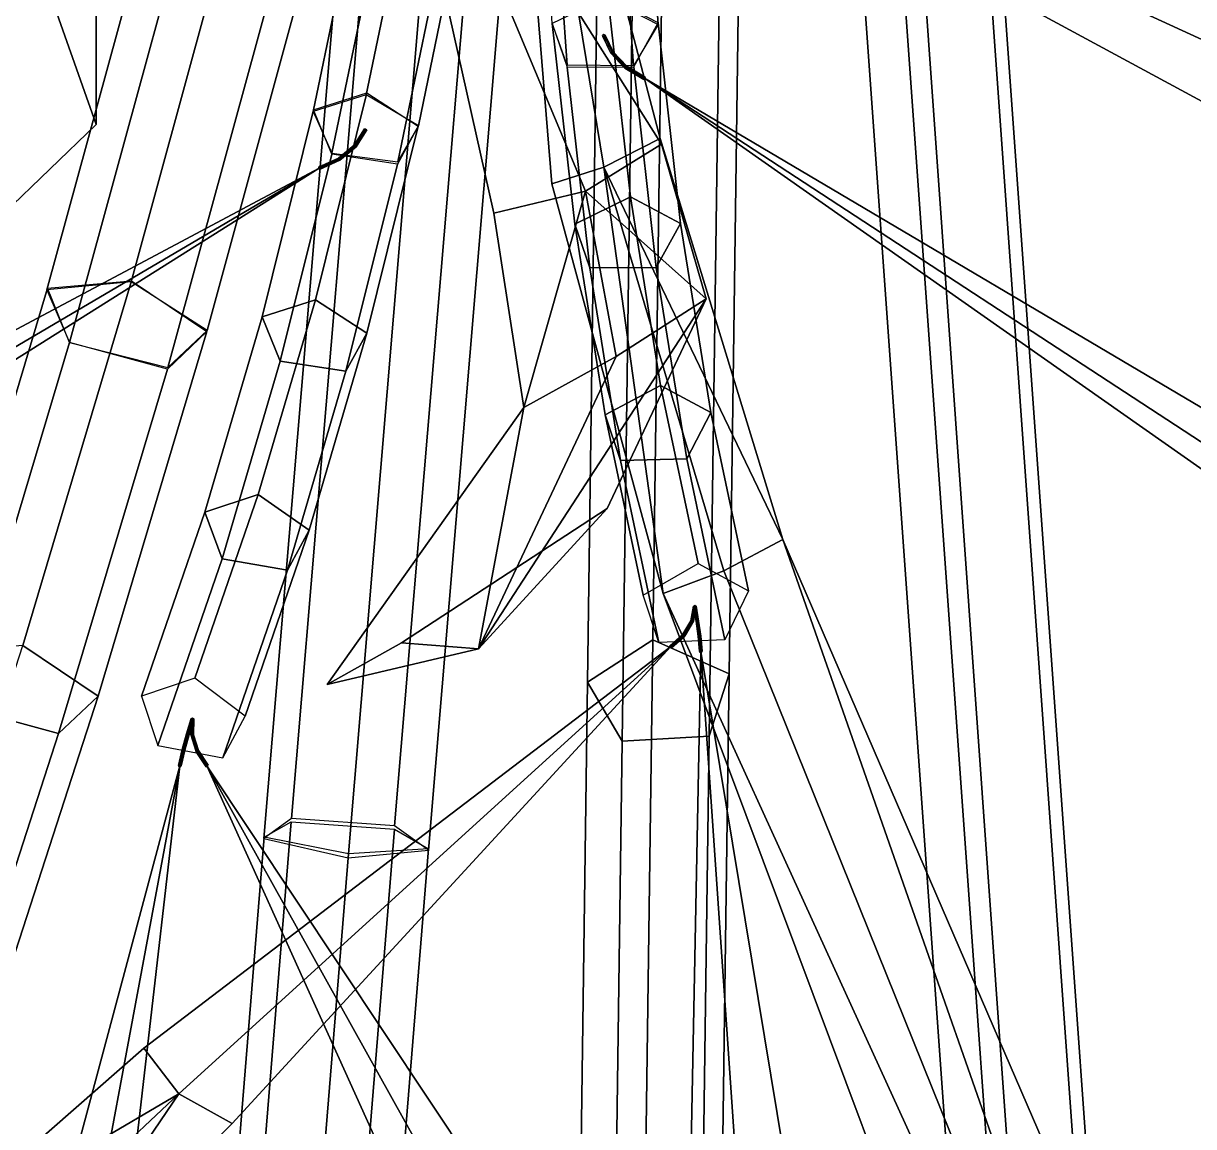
# Model space of a CAD drawing. Header units: metres. Extents: x -488 to 282, y -579 to 399.
# Drawn here: x -25.48 to 17.76, y -158.48 to -117.71 of the extents above; entities that cross this region are included whole.
import ezdxf

# ---------------------------------------------------------------- set-up
doc = ezdxf.new("R2010")
doc.units = ezdxf.units.M

msp = doc.modelspace()

# ---------------------------------------------------------------- linework, layer by layer
at = {"layer": 'coreopsi_1Pdncle', "color": 3}
for points in [[(-1.2511, -69.2373, 78.983), (-2.2246, -140.4907, 156.107), (-4.6379, -142.0516, 154.6344), (-3.6644, -70.7982, 77.5104)], [(1.57, -70.4894, 77.8618), (0.5965, -141.7428, 154.9858), (-2.2246, -140.4907, 156.107), (-1.2511, -69.2373, 78.983)], [(-3.6644, -70.7982, 77.5104), (-4.6379, -142.0516, 154.6344), (-3.3574, -144.2373, 152.6313), (-2.384, -72.9838, 75.5073)], [(0.8325, -72.7941, 75.7232), (-0.1409, -144.0475, 152.8472), (0.5965, -141.7428, 154.9858), (1.57, -70.4894, 77.8618)], [(-2.384, -72.9838, 75.5073), (-3.3574, -144.2373, 152.6313), (-0.1409, -144.0475, 152.8472), (0.8325, -72.7941, 75.7232)], [(6.1819, -104.0205, 13.2364), (13.613, -208.2058, 24.02144), (12.1448, -208.6053, 21.173), (4.7136, -104.4201, 10.388)], [(9.3649, -103.847, 12.7198), (16.7961, -208.0322, 23.5047), (13.613, -208.2058, 24.02144), (6.1819, -104.0205, 13.2364)], [(6.9755, -104.4973, 8.08446), (14.4067, -208.6825, 18.8694), (17.294, -208.3313, 20.2725), (9.8628, -104.1461, 9.4876)], [(9.8628, -104.1461, 9.4876), (17.294, -208.3313, 20.2725), (16.7961, -208.0322, 23.5047), (9.3649, -103.847, 12.7198)], [(4.7136, -104.4201, 10.388), (12.1448, -208.6053, 21.173), (14.4067, -208.6825, 18.8694), (6.9755, -104.4973, 8.08446)], [(-2.2246, -140.4907, 156.107), (-3.1981, -211.7441, 233.2309), (-5.6114, -213.305, 231.7584), (-4.6379, -142.0516, 154.6344)], [(0.5965, -141.7428, 154.9858), (-0.3769, -212.9962, 232.1097), (-3.1981, -211.7441, 233.2309), (-2.2246, -140.4907, 156.107)], [(-0.1409, -144.0475, 152.8472), (-1.1144, -215.3009, 229.9712), (-0.3769, -212.9962, 232.1097), (0.5965, -141.7428, 154.9858)], [(-4.6379, -142.0516, 154.6344), (-5.6114, -213.305, 231.7584), (-4.3309, -215.4906, 229.7553), (-3.3574, -144.2373, 152.6313)], [(-3.3574, -144.2373, 152.6313), (-4.3309, -215.4906, 229.7553), (-1.1144, -215.3009, 229.9712), (-0.1409, -144.0475, 152.8472)]]:
    msp.add_3dface(points, dxfattribs=at)
at = {"layer": 'coreopsi_1Petal1', "color": 3}
for points in [[(-27.6569, -107.7013, 510.8504), (-22.7883, -121.4425, 510.9143), (-22.7885, -105.1331, 511.7051)], [(-27.6569, -107.7013, 510.8504), (-22.7885, -105.1331, 511.7051), (-22.7883, -121.4425, 510.9143)], [(-27.9363, -126.3978, 507.9014), (-22.7883, -121.4425, 510.9143), (-27.6569, -107.7013, 510.8504)], [(-27.9363, -126.3978, 507.9014), (-27.6569, -107.7013, 510.8504), (-22.7883, -121.4425, 510.9143)]]:
    msp.add_3dface(points, dxfattribs=at)
at = {"layer": 'coreopsi_Leaf', "color": 3}
for points in [[(-7.9668, -99.06008, 136.6813), (-1.9496, -121.9616, 158.3503), (-4.03451, -123.021, 158.2561)], [(-7.9668, -99.06008, 136.6813), (-4.03451, -123.021, 158.2561), (-1.9496, -121.9616, 158.3503)], [(-4.03451, -123.021, 158.2561), (-5.9578, -123.6352, 157.332), (-7.9668, -99.06008, 136.6813)], [(-4.03451, -123.021, 158.2561), (-7.9668, -99.06008, 136.6813), (-5.9578, -123.6352, 157.332)], [(-9.891, -105.476, 235.4612), (22.4971, -122.9926, 266.6327), (25.3684, -121.6543, 265.1028)], [(-9.891, -105.476, 235.4612), (25.3684, -121.6543, 265.1028), (22.4971, -122.9926, 266.6327)], [(25.3684, -121.6543, 265.1028), (27.106, -119.5007, 263.2371), (-9.891, -105.476, 235.4612)], [(25.3684, -121.6543, 265.1028), (-9.891, -105.476, 235.4612), (27.106, -119.5007, 263.2371)], [(-12.3845, -105.5843, 236.4612), (-8.09898, -124.7213, 280.5395), (-4.7148, -123.912, 281.0579)], [(-12.3845, -105.5843, 236.4612), (-4.7148, -123.912, 281.0579), (-8.09898, -124.7213, 280.5395)], [(-4.7148, -123.912, 281.0579), (-1.8977, -122.1718, 280.6411), (-12.3845, -105.5843, 236.4612)], [(-4.7148, -123.912, 281.0579), (-12.3845, -105.5843, 236.4612), (-1.8977, -122.1718, 280.6411)], [(18.2671, -106.7221, 240.8091), (72.7657, -144.7363, 292.1096), (15.9881, -109.6928, 241.0215)], [(18.2671, -106.7221, 240.8091), (15.9881, -109.6928, 241.0215), (72.7657, -144.7363, 292.1096)], [(15.9881, -109.6928, 241.0215), (72.7657, -144.7363, 292.1096), (13.4207, -112.479, 240.7211)], [(15.9881, -109.6928, 241.0215), (13.4207, -112.479, 240.7211), (72.7657, -144.7363, 292.1096)], [(13.4207, -112.479, 240.7211), (72.7657, -144.7363, 292.1096), (70.3198, -151.1148, 291.1892)], [(13.4207, -112.479, 240.7211), (70.3198, -151.1148, 291.1892), (72.7657, -144.7363, 292.1096)], [(-2.5337, -119.7408, -61.7278), (23.25, -134.9824, -70.2531), (22.387, -136.0177, -72.0807)], [(-2.5337, -119.7408, -61.7278), (22.387, -136.0177, -72.0807), (23.25, -134.9824, -70.2531)], [(22.387, -136.0177, -72.0807), (21.04347, -136.2774, -73.7445), (-2.5337, -119.7408, -61.7278)], [(22.387, -136.0177, -72.0807), (-2.5337, -119.7408, -61.7278), (21.04347, -136.2774, -73.7445)], [(-4.7148, -123.912, 281.0579), (-0.2541, -127.8857, 307.4814), (-1.8977, -122.1718, 280.6411)], [(-4.7148, -123.912, 281.0579), (-1.8977, -122.1718, 280.6411), (-0.2541, -127.8857, 307.4814)], [(-1.9496, -121.9616, 158.3503), (2.5783, -136.7865, 168.6601), (-4.03451, -123.021, 158.2561)], [(-1.9496, -121.9616, 158.3503), (-4.03451, -123.021, 158.2561), (2.5783, -136.7865, 168.6601)], [(-14.5476, -123.0619, 51.6593), (-41.8014, -137.5738, 55.7122), (-41.2308, -138.7555, 57.5655)], [(-14.5476, -123.0619, 51.6593), (-41.2308, -138.7555, 57.5655), (-41.8014, -137.5738, 55.7122)], [(-41.2308, -138.7555, 57.5655), (-40.1329, -139.1763, 59.3706), (-14.5476, -123.0619, 51.6593)], [(-41.2308, -138.7555, 57.5655), (-14.5476, -123.0619, 51.6593), (-40.1329, -139.1763, 59.3706)], [(-4.03451, -123.021, 158.2561), (-1.8418, -138.7749, 166.7327), (-5.9578, -123.6352, 157.332)], [(-4.03451, -123.021, 158.2561), (-5.9578, -123.6352, 157.332), (-1.8418, -138.7749, 166.7327)], [(2.5783, -136.7865, 168.6601), (0.398, -137.9381, 167.8378), (-4.03451, -123.021, 158.2561)], [(2.5783, -136.7865, 168.6601), (-4.03451, -123.021, 158.2561), (0.398, -137.9381, 167.8378)], [(-4.03451, -123.021, 158.2561), (0.398, -137.9381, 167.8378), (-1.8418, -138.7749, 166.7327)], [(-4.03451, -123.021, 158.2561), (-1.8418, -138.7749, 166.7327), (0.398, -137.9381, 167.8378)], [(-8.09898, -124.7213, 280.5395), (-6.9847, -131.9057, 307.5603), (-4.7148, -123.912, 281.0579)], [(-8.09898, -124.7213, 280.5395), (-4.7148, -123.912, 281.0579), (-6.9847, -131.9057, 307.5603)], [(-6.9847, -131.9057, 307.5603), (-3.5748, -130.0159, 307.8153), (-4.7148, -123.912, 281.0579)], [(-6.9847, -131.9057, 307.5603), (-4.7148, -123.912, 281.0579), (-3.5748, -130.0159, 307.8153)], [(-4.7148, -123.912, 281.0579), (-3.5748, -130.0159, 307.8153), (-0.2541, -127.8857, 307.4814)], [(-4.7148, -123.912, 281.0579), (-0.2541, -127.8857, 307.4814), (-3.5748, -130.0159, 307.8153)], [(-3.5748, -130.0159, 307.8153), (-8.6667, -140.8252, 394.5401), (-0.2541, -127.8857, 307.4814)], [(-3.5748, -130.0159, 307.8153), (-0.2541, -127.8857, 307.4814), (-8.6667, -140.8252, 394.5401)], [(-0.2541, -127.8857, 307.4814), (-8.6667, -140.8252, 394.5401), (-3.905, -135.6348, 395.9375)], [(-0.2541, -127.8857, 307.4814), (-3.905, -135.6348, 395.9375), (-8.6667, -140.8252, 394.5401)], [(-6.9847, -131.9057, 307.5603), (-8.6667, -140.8252, 394.5401), (-3.5748, -130.0159, 307.8153)], [(-6.9847, -131.9057, 307.5603), (-3.5748, -130.0159, 307.8153), (-8.6667, -140.8252, 394.5401)], [(-6.9847, -131.9057, 307.5603), (-14.2495, -142.1445, 394.847), (-8.6667, -140.8252, 394.5401)], [(-6.9847, -131.9057, 307.5603), (-8.6667, -140.8252, 394.5401), (-14.2495, -142.1445, 394.847)], [(-11.5076, -140.6037, 440.5938), (-3.905, -135.6348, 395.9375), (-8.6667, -140.8252, 394.5401)], [(-11.5076, -140.6037, 440.5938), (-8.6667, -140.8252, 394.5401), (-3.905, -135.6348, 395.9375)], [(2.5783, -136.7865, 168.6601), (20.1226, -186.8732, 192.5083), (0.398, -137.9381, 167.8378)], [(2.5783, -136.7865, 168.6601), (0.398, -137.9381, 167.8378), (20.1226, -186.8732, 192.5083)], [(2.5783, -136.7865, 168.6601), (23.7783, -185.829, 192.9), (20.1226, -186.8732, 192.5083)], [(2.5783, -136.7865, 168.6601), (20.1226, -186.8732, 192.5083), (23.7783, -185.829, 192.9)], [(0.398, -137.9381, 167.8378), (20.1226, -186.8732, 192.5083), (-1.8418, -138.7749, 166.7327)], [(0.398, -137.9381, 167.8378), (-1.8418, -138.7749, 166.7327), (20.1226, -186.8732, 192.5083)], [(-1.8418, -138.7749, 166.7327), (20.1226, -186.8732, 192.5083), (17.2015, -189.6908, 189.9876)], [(-1.8418, -138.7749, 166.7327), (17.2015, -189.6908, 189.9876), (20.1226, -186.8732, 192.5083)], [(-19.7406, -157.2643, -104.6163), (-21.02829, -155.5811, -104.229), (-1.5525, -140.7421, -84.8837)], [(-19.7406, -157.2643, -104.6163), (-1.5525, -140.7421, -84.8837), (-21.02829, -155.5811, -104.229)], [(-1.5525, -140.7421, -84.8837), (-17.7626, -158.3652, -104.7948), (-19.7406, -157.2643, -104.6163)], [(-1.5525, -140.7421, -84.8837), (-19.7406, -157.2643, -104.6163), (-17.7626, -158.3652, -104.7948)], [(-11.5076, -140.6037, 440.5938), (-8.6667, -140.8252, 394.5401), (-14.2495, -142.1445, 394.847)], [(-11.5076, -140.6037, 440.5938), (-14.2495, -142.1445, 394.847), (-8.6667, -140.8252, 394.5401)], [(0.9996, -162.0489, -108.3318), (-0.8479, -161.0583, -108.8278), (-0.4499, -140.9223, -84.9924)], [(0.9996, -162.0489, -108.3318), (-0.4499, -140.9223, -84.9924), (-0.8479, -161.0583, -108.8278)], [(-0.4499, -140.9223, -84.9924), (3.0686, -162.2431, -107.4163), (0.9996, -162.0489, -108.3318)], [(-0.4499, -140.9223, -84.9924), (0.9996, -162.0489, -108.3318), (3.0686, -162.2431, -107.4163)], [(-19.697, -145.1471, 73.5674), (-26.3375, -169.9447, 91.1961), (-24.3432, -170.0801, 92.2736)], [(-19.697, -145.1471, 73.5674), (-24.3432, -170.0801, 92.2736), (-26.3375, -169.9447, 91.1961)], [(-24.3432, -170.0801, 92.2736), (-22.4863, -169.3405, 93.07745), (-19.697, -145.1471, 73.5674)], [(-24.3432, -170.0801, 92.2736), (-19.697, -145.1471, 73.5674), (-22.4863, -169.3405, 93.07745)], [(-18.6982, -145.1404, 73.4969), (-7.6978, -169.4752, 89.5157), (-5.5482, -168.7639, 89.6887)], [(-18.6982, -145.1404, 73.4969), (-5.5482, -168.7639, 89.6887), (-7.6978, -169.4752, 89.5157)], [(-5.5482, -168.7639, 89.6887), (-3.9537, -167.317, 89.7617), (-18.6982, -145.1404, 73.4969)], [(-5.5482, -168.7639, 89.6887), (-18.6982, -145.1404, 73.4969), (-3.9537, -167.317, 89.7617)], [(-46.3719, -150.0714, 203.2449), (-19.3858, -232.0596, 213.8417), (-50.05368, -151.2167, 203.7205)], [(-46.3719, -150.0714, 203.2449), (-50.05368, -151.2167, 203.7205), (-19.3858, -232.0596, 213.8417)], [(-46.3719, -150.0714, 203.2449), (-14.1717, -231.2011, 211.6711), (-19.3858, -232.0596, 213.8417)], [(-46.3719, -150.0714, 203.2449), (-19.3858, -232.0596, 213.8417), (-14.1717, -231.2011, 211.6711)], [(-50.05368, -151.2167, 203.7205), (-19.3858, -232.0596, 213.8417), (-53.9387, -151.8228, 203.9209)], [(-50.05368, -151.2167, 203.7205), (-53.9387, -151.8228, 203.9209), (-19.3858, -232.0596, 213.8417)], [(-53.9387, -151.8228, 203.9209), (-19.3858, -232.0596, 213.8417), (-25.6972, -235.1208, 212.5049)], [(-53.9387, -151.8228, 203.9209), (-25.6972, -235.1208, 212.5049), (-19.3858, -232.0596, 213.8417)], [(-19.7406, -157.2643, -104.6163), (-29.5339, -163.0254, -117.9088), (-21.02829, -155.5811, -104.229)], [(-19.7406, -157.2643, -104.6163), (-21.02829, -155.5811, -104.229), (-29.5339, -163.0254, -117.9088)], [(-19.7406, -157.2643, -104.6163), (-27.9871, -165.0298, -118.2572), (-29.5339, -163.0254, -117.9088)], [(-19.7406, -157.2643, -104.6163), (-29.5339, -163.0254, -117.9088), (-27.9871, -165.0298, -118.2572)], [(-26.2073, -166.8145, -118.3424), (-27.9871, -165.0298, -118.2572), (-19.7406, -157.2643, -104.6163)], [(-26.2073, -166.8145, -118.3424), (-19.7406, -157.2643, -104.6163), (-27.9871, -165.0298, -118.2572)], [(-17.7626, -158.3652, -104.7948), (-26.2073, -166.8145, -118.3424), (-19.7406, -157.2643, -104.6163)], [(-17.7626, -158.3652, -104.7948), (-19.7406, -157.2643, -104.6163), (-26.2073, -166.8145, -118.3424)]]:
    msp.add_3dface(points, dxfattribs=at)
at = {"layer": 'coreopsi_Petiole', "color": 3}
for points in [[(-8.9865, -81.4185, 68.6003), (-21.4918, -127.2654, 93.8779), (-24.6099, -127.5572, 91.8021), (-12.2022, -82.1491, 66.7997)], [(-6.182, -83.2155, 66.7286), (-18.6873, -129.0624, 92.00624), (-21.4918, -127.2654, 93.8779), (-8.9865, -81.4185, 68.6003)], [(-12.2022, -82.1491, 66.7997), (-24.6099, -127.5572, 91.8021), (-23.779, -129.4966, 88.6933), (-11.4311, -84.3581, 63.8599)], [(-7.7318, -85.01341, 63.8162), (-20.1396, -130.4215, 88.8187), (-18.6873, -129.0624, 92.00624), (-6.182, -83.2155, 66.7286)], [(-11.4311, -84.3581, 63.8599), (-23.779, -129.4966, 88.6933), (-20.1396, -130.4215, 88.8187), (-7.7318, -85.01341, 63.8162)], [(-11.1826, -94.7525, 48.4237), (-15.5731, -147.0924, 60.5359), (-16.5909, -147.826, 56.9888), (-12.2446, -95.9884, 45.03236)], [(-7.3712, -95.02854, 48.6127), (-11.7616, -147.3684, 60.7249), (-15.5731, -147.0924, 60.5359), (-11.1826, -94.7525, 48.4237)], [(-6.1692, -96.4283, 45.3336), (-10.5156, -148.2659, 57.2901), (-11.7616, -147.3684, 60.7249), (-7.3712, -95.02854, 48.6127)], [(-12.2446, -95.9884, 45.03236), (-16.5909, -147.826, 56.9888), (-13.4832, -148.5471, 54.9943), (-9.1639, -97.01814, 43.1335)], [(-9.1639, -97.01814, 43.1335), (-13.4832, -148.5471, 54.9943), (-10.5156, -148.2659, 57.2901), (-6.1692, -96.4283, 45.3336)], [(-4.4048, -109.1092, -55.2279), (-3.8703, -116.7859, -62.01876), (-2.02116, -117.7546, -60.7775), (-2.5574, -110.0623, -53.972)], [(-5.935, -111.4096, -52.4236), (-5.3902, -119.2501, -59.3513), (-5.9405, -117.7048, -61.1423), (-6.4803, -109.9371, -54.2764)], [(-2.5574, -110.0623, -53.972), (-2.02116, -117.7546, -60.7775), (-2.9313, -119.2813, -59.1224), (-3.474, -111.4881, -52.2326)], [(-3.474, -111.4881, -52.2326), (-2.9313, -119.2813, -59.1224), (-5.3902, -119.2501, -59.3513), (-5.935, -111.4096, -52.4236)], [(-11.1689, -112.4156, 45.8266), (-12.8094, -120.3486, 52.1279), (-14.7711, -120.968, 50.8369), (-13.1265, -113.0188, 44.5218)], [(-9.2265, -113.4667, 44.8162), (-10.8854, -121.4936, 51.1869), (-12.8094, -120.3486, 52.1279), (-11.1689, -112.4156, 45.8266)], [(-13.1265, -113.0188, 44.5218), (-14.7711, -120.968, 50.8369), (-14.07777, -122.5015, 49.08598), (-12.4123, -114.4483, 42.6929)], [(-9.9656, -114.7293, 42.8776), (-11.64, -122.8312, 49.3055), (-10.8854, -121.4936, 51.1869), (-9.2265, -113.4667, 44.8162)], [(-12.4123, -114.4483, 42.6929), (-14.07777, -122.5015, 49.08598), (-11.64, -122.8312, 49.3055), (-9.9656, -114.7293, 42.8776)], [(-5.9399, -117.7176, -61.1526), (-5.1086, -125.1261, -68.3535), (-3.04697, -124.12, -69.1507), (-3.8782, -116.7114, -61.9498)], [(-3.8782, -116.7114, -61.9498), (-3.04697, -124.12, -69.1507), (-1.1954, -125.1037, -67.9248), (-2.02677, -117.6951, -60.724)], [(-5.3818, -119.3326, -59.4267), (-4.5505, -126.7411, -66.6275), (-5.1086, -125.1261, -68.3535), (-5.9399, -117.7176, -61.1526)], [(-2.02677, -117.6951, -60.724), (-1.1954, -125.1037, -67.9248), (-2.09557, -126.727, -66.3586), (-2.9268, -119.3185, -59.1578)], [(-4.07617, -118.1604, -60.5019), (-3.7841, -118.7805, -61.02422), (-3.7353, -118.7469, -61.03684), (-4.02738, -118.1268, -60.5145)], [(-4.06351, -118.195, -60.4537), (-3.7715, -118.8151, -60.9761), (-3.7841, -118.7805, -61.02422), (-4.07617, -118.1604, -60.5019)], [(-4.00575, -118.1823, -60.4364), (-3.7137, -118.8025, -60.9588), (-3.7715, -118.8151, -60.9761), (-4.06351, -118.195, -60.4537)], [(-4.02738, -118.1268, -60.5145), (-3.7353, -118.7469, -61.03684), (-3.6921, -118.7604, -60.9966), (-3.9841, -118.1403, -60.4743)], [(-3.9841, -118.1403, -60.4743), (-3.6921, -118.7604, -60.9966), (-3.7137, -118.8025, -60.9588), (-4.00575, -118.1823, -60.4364)], [(-3.7841, -118.7805, -61.02422), (-3.2633, -119.3325, -61.4618), (-3.2214, -119.2891, -61.4664), (-3.7353, -118.7469, -61.03684)], [(-3.7715, -118.8151, -60.9761), (-3.2532, -119.3634, -61.4107), (-3.2633, -119.3325, -61.4618), (-3.7841, -118.7805, -61.02422)], [(-3.7137, -118.8025, -60.9588), (-3.204, -119.3384, -61.3833), (-3.2532, -119.3634, -61.4107), (-3.7715, -118.8151, -60.9761)], [(-3.7353, -118.7469, -61.03684), (-3.2214, -119.2891, -61.4664), (-3.1849, -119.2927, -61.4182), (-3.6921, -118.7604, -60.9966)], [(-3.6921, -118.7604, -60.9966), (-3.1849, -119.2927, -61.4182), (-3.204, -119.3384, -61.3833), (-3.7137, -118.8025, -60.9588)], [(-2.9268, -119.3185, -59.1578), (-2.09557, -126.727, -66.3586), (-4.5505, -126.7411, -66.6275), (-5.3818, -119.3326, -59.4267)], [(-3.2633, -119.3325, -61.4618), (-2.5614, -119.758, -61.7679), (-2.5297, -119.7065, -61.7663), (-3.2214, -119.2891, -61.4664)], [(-3.2214, -119.2891, -61.4664), (-2.5297, -119.7065, -61.7663), (-2.5034, -119.702, -61.7119), (-3.1849, -119.2927, -61.4182)], [(-3.1849, -119.2927, -61.4182), (-2.5034, -119.702, -61.7119), (-2.5187, -119.7508, -61.6794), (-3.204, -119.3384, -61.3833)], [(-3.2532, -119.3634, -61.4107), (-2.5551, -119.7859, -61.7145), (-2.5614, -119.758, -61.7679), (-3.2633, -119.3325, -61.4618)], [(-3.204, -119.3384, -61.3833), (-2.5187, -119.7508, -61.6794), (-2.5551, -119.7859, -61.7145), (-3.2532, -119.3634, -61.4107)], [(-12.7907, -120.2719, 52.06384), (-14.6891, -127.9237, 58.7925), (-16.6553, -128.5585, 57.5159), (-14.7569, -120.9066, 50.7872)], [(-10.8878, -121.5068, 51.1963), (-12.7862, -129.1586, 57.925), (-14.6891, -127.9237, 58.7925), (-12.7907, -120.2719, 52.06384)], [(-14.7569, -120.9066, 50.7872), (-16.6553, -128.5585, 57.5159), (-15.9859, -130.1916, 55.8476), (-14.08757, -122.5397, 49.1189)], [(-11.6602, -122.9163, 49.3756), (-13.5586, -130.5681, 56.1042), (-12.7862, -129.1586, 57.925), (-10.8878, -121.5068, 51.1963)], [(-12.8361, -121.6019, 50.5424), (-13.2149, -122.2061, 51.02636), (-13.2594, -122.2108, 50.9856), (-12.8807, -121.6066, 50.5016)], [(-12.8807, -121.6066, 50.5016), (-13.2594, -122.2108, 50.9856), (-13.2438, -122.253, 50.9451), (-12.865, -121.6489, 50.4611)], [(-12.865, -121.6489, 50.4611), (-13.2438, -122.253, 50.9451), (-13.1885, -122.2747, 50.9613), (-12.8097, -121.6706, 50.4773)], [(-12.7925, -121.6412, 50.5275), (-13.1713, -122.2454, 51.01144), (-13.2149, -122.2061, 51.02636), (-12.8361, -121.6019, 50.5424)], [(-12.8097, -121.6706, 50.4773), (-13.1885, -122.2747, 50.9613), (-13.1713, -122.2454, 51.01144), (-12.7925, -121.6412, 50.5275)], [(-13.2149, -122.2061, 51.02636), (-13.802, -122.6961, 51.4236), (-13.8384, -122.6916, 51.3754), (-13.2594, -122.2108, 50.9856)], [(-13.2594, -122.2108, 50.9856), (-13.8384, -122.6916, 51.3754), (-13.8258, -122.7373, 51.3376), (-13.2438, -122.253, 50.9451)], [(-13.2438, -122.253, 50.9451), (-13.8258, -122.7373, 51.3376), (-13.7807, -122.7706, 51.3632), (-13.1885, -122.2747, 50.9613)], [(-13.1713, -122.2454, 51.01144), (-13.7665, -122.7446, 51.4161), (-13.802, -122.6961, 51.4236), (-13.2149, -122.2061, 51.02636)], [(-13.1885, -122.2747, 50.9613), (-13.7807, -122.7706, 51.3632), (-13.7665, -122.7446, 51.4161), (-13.1713, -122.2454, 51.01144)], [(-14.08757, -122.5397, 49.1189), (-15.9859, -130.1916, 55.8476), (-13.5586, -130.5681, 56.1042), (-11.6602, -122.9163, 49.3756)], [(-13.802, -122.6961, 51.4236), (-14.5469, -123.0298, 51.6999), (-14.5721, -123.0183, 51.646), (-13.8384, -122.6916, 51.3754)], [(-13.8384, -122.6916, 51.3754), (-14.5721, -123.0183, 51.646), (-14.5636, -123.0666, 51.6104), (-13.8258, -122.7373, 51.3376)], [(-13.8258, -122.7373, 51.3376), (-14.5636, -123.0666, 51.6104), (-14.5327, -123.1086, 51.6431), (-13.7807, -122.7706, 51.3632)], [(-13.7665, -122.7446, 51.4161), (-14.5227, -123.0853, 51.6981), (-14.5469, -123.0298, 51.6999), (-13.802, -122.6961, 51.4236)], [(-13.7807, -122.7706, 51.3632), (-14.5327, -123.1086, 51.6431), (-14.5227, -123.0853, 51.6981), (-13.7665, -122.7446, 51.4161)], [(-5.1086, -125.1261, -68.3535), (-3.9874, -132.1787, -75.8882), (-1.9376, -131.0893, -76.6024), (-3.04697, -124.12, -69.1507)], [(-3.04697, -124.12, -69.1507), (-1.9376, -131.0893, -76.6024), (-0.08314, -132.0872, -75.3926), (-1.1954, -125.1037, -67.9248)], [(-4.5505, -126.7411, -66.6275), (-3.4189, -133.86, -74.2304), (-3.9874, -132.1787, -75.8882), (-5.1086, -125.1261, -68.3535)], [(-1.1954, -125.1037, -67.9248), (-0.08314, -132.0872, -75.3926), (-0.9695, -133.8026, -73.9194), (-2.09557, -126.727, -66.3586)], [(-2.09557, -126.727, -66.3586), (-0.9695, -133.8026, -73.9194), (-3.4189, -133.86, -74.2304), (-4.5505, -126.7411, -66.6275)], [(-21.4805, -127.2258, 93.8556), (-25.4988, -140.696, 101.5701), (-28.6101, -140.9642, 99.4811), (-24.5919, -127.494, 91.7666)], [(-24.5919, -127.494, 91.7666), (-28.6101, -140.9642, 99.4811), (-27.7972, -142.9668, 96.4077), (-23.779, -129.4966, 88.6933)], [(-18.6986, -129.1021, 92.02853), (-22.7169, -142.5723, 99.7429), (-25.4988, -140.696, 101.5701), (-21.4805, -127.2258, 93.8556)], [(-14.6891, -127.9237, 58.7925), (-16.802, -135.1181, 65.8002), (-18.7732, -135.7675, 64.5387), (-16.6553, -128.5585, 57.5159)], [(-12.7862, -129.1586, 57.925), (-14.9229, -136.4387, 65.01047), (-16.802, -135.1181, 65.8002), (-14.6891, -127.9237, 58.7925)], [(-16.6553, -128.5585, 57.5159), (-18.7732, -135.7675, 64.5387), (-18.1308, -137.4954, 62.9576), (-15.9859, -130.1916, 55.8476)], [(-20.1576, -130.4847, 88.8542), (-24.1759, -143.9549, 96.5686), (-22.7169, -142.5723, 99.7429), (-18.6986, -129.1021, 92.02853)], [(-13.5586, -130.5681, 56.1042), (-15.7153, -137.9165, 63.2535), (-14.9229, -136.4387, 65.01047), (-12.7862, -129.1586, 57.925)], [(-23.779, -129.4966, 88.6933), (-27.7972, -142.9668, 96.4077), (-24.1759, -143.9549, 96.5686), (-20.1576, -130.4847, 88.8542)], [(-15.9859, -130.1916, 55.8476), (-18.1308, -137.4954, 62.9576), (-15.7153, -137.9165, 63.2535), (-13.5586, -130.5681, 56.1042)], [(-3.9874, -132.1787, -75.8882), (-2.5805, -138.8411, -83.7241), (-0.5459, -137.6729, -84.3517), (-1.9376, -131.0893, -76.6024)], [(-1.9376, -131.0893, -76.6024), (-0.5459, -137.6729, -84.3517), (1.3121, -138.684, -83.1585), (-0.08314, -132.0872, -75.3926)], [(-3.4189, -133.86, -74.2304), (-1.9989, -140.5852, -82.1372), (-2.5805, -138.8411, -83.7241), (-3.9874, -132.1787, -75.8882)], [(-0.08314, -132.0872, -75.3926), (1.3121, -138.684, -83.1585), (0.4431, -140.4867, -81.7824), (-0.9695, -133.8026, -73.9194)], [(-0.9695, -133.8026, -73.9194), (0.4431, -140.4867, -81.7824), (-1.9989, -140.5852, -82.1372), (-3.4189, -133.86, -74.2304)], [(-16.802, -135.1181, 65.8002), (-19.1414, -141.9101, 73.1301), (-21.118, -142.5731, 71.8844), (-18.7732, -135.7675, 64.5387)], [(-14.9229, -136.4387, 65.01047), (-17.2889, -143.3119, 72.422), (-19.1414, -141.9101, 73.1301), (-16.802, -135.1181, 65.8002)], [(-18.7732, -135.7675, 64.5387), (-21.118, -142.5731, 71.8844), (-20.5056, -144.3909, 70.3948), (-18.1308, -137.4954, 62.9576)], [(-15.7153, -137.9165, 63.2535), (-18.1033, -144.8544, 70.732), (-17.2889, -143.3119, 72.422), (-14.9229, -136.4387, 65.01047)], [(-18.1308, -137.4954, 62.9576), (-20.5056, -144.3909, 70.3948), (-18.1033, -144.8544, 70.732), (-15.7153, -137.9165, 63.2535)], [(-0.7222, -139.2425, -83.03349), (-0.8159, -139.7872, -83.6946), (-0.765, -139.7658, -83.7195), (-0.6713, -139.221, -83.05836)], [(-0.7076, -139.2888, -82.9973), (-0.8013, -139.8336, -83.6584), (-0.8159, -139.7872, -83.6946), (-0.7222, -139.2425, -83.03349)], [(-0.6465, -139.2961, -83.00006), (-0.7402, -139.8408, -83.6612), (-0.8013, -139.8336, -83.6584), (-0.7076, -139.2888, -82.9973)], [(-0.6713, -139.221, -83.05836), (-0.765, -139.7658, -83.7195), (-0.7185, -139.7987, -83.6989), (-0.6248, -139.254, -83.03782)], [(-0.6248, -139.254, -83.03782), (-0.7185, -139.7987, -83.6989), (-0.7402, -139.8408, -83.6612), (-0.6465, -139.2961, -83.00006)], [(-0.7222, -139.2494, -83.04179), (-0.6263, -139.803, -83.6951), (-0.5754, -139.7747, -83.7117), (-0.6713, -139.221, -83.05836)], [(-0.7076, -139.2932, -83.00256), (-0.6117, -139.8468, -83.6559), (-0.6263, -139.803, -83.6951), (-0.7222, -139.2494, -83.04179)], [(-0.6465, -139.2917, -82.9948), (-0.5506, -139.8453, -83.6482), (-0.6117, -139.8468, -83.6559), (-0.7076, -139.2932, -83.00256)], [(-0.6713, -139.221, -83.05836), (-0.5754, -139.7747, -83.7117), (-0.5289, -139.8007, -83.6829), (-0.6248, -139.247, -83.02951)], [(-0.6248, -139.247, -83.02951), (-0.5289, -139.8007, -83.6829), (-0.5506, -139.8453, -83.6482), (-0.6465, -139.2917, -82.9948)], [(-0.8159, -139.7872, -83.6946), (-1.1118, -140.2837, -84.3176), (-1.06369, -140.2697, -84.3516), (-0.765, -139.7658, -83.7195)], [(-0.8013, -139.8336, -83.6584), (-1.09831, -140.3329, -84.2848), (-1.1118, -140.2837, -84.3176), (-0.8159, -139.7872, -83.6946)], [(-0.7402, -139.8408, -83.6612), (-1.04065, -140.3493, -84.299), (-1.09831, -140.3329, -84.2848), (-0.8013, -139.8336, -83.6584)], [(-0.765, -139.7658, -83.7195), (-1.06369, -140.2697, -84.3516), (-1.01994, -140.31, -84.3401), (-0.7185, -139.7987, -83.6989)], [(-0.7185, -139.7987, -83.6989), (-1.01994, -140.31, -84.3401), (-1.04065, -140.3493, -84.299), (-0.7402, -139.8408, -83.6612)], [(-0.6263, -139.803, -83.6951), (-0.5515, -140.3562, -84.3501), (-0.5005, -140.3287, -84.3676), (-0.5754, -139.7747, -83.7117)], [(-0.6117, -139.8468, -83.6559), (-0.5369, -140.4003, -84.3112), (-0.5515, -140.3562, -84.3501), (-0.6263, -139.803, -83.6951)], [(-0.5506, -139.8453, -83.6482), (-0.4757, -140.3998, -84.3046), (-0.5369, -140.4003, -84.3112), (-0.6117, -139.8468, -83.6559)], [(-0.5754, -139.7747, -83.7117), (-0.5005, -140.3287, -84.3676), (-0.4539, -140.3554, -84.3396), (-0.5289, -139.8007, -83.6829)], [(-0.5289, -139.8007, -83.6829), (-0.4539, -140.3554, -84.3396), (-0.4757, -140.3998, -84.3046), (-0.5506, -139.8453, -83.6482)], [(-1.1118, -140.2837, -84.3176), (-1.592, -140.71, -84.8744), (-1.5493, -140.7025, -84.9167), (-1.06369, -140.2697, -84.3516)], [(-1.09831, -140.3329, -84.2848), (-1.5805, -140.7616, -84.8447), (-1.592, -140.71, -84.8744), (-1.1118, -140.2837, -84.3176)], [(-1.04065, -140.3493, -84.299), (-1.5297, -140.7863, -84.8694), (-1.5805, -140.7616, -84.8447), (-1.09831, -140.3329, -84.2848)], [(-1.06369, -140.2697, -84.3516), (-1.5493, -140.7025, -84.9167), (-1.5111, -140.7494, -84.9137), (-1.01994, -140.31, -84.3401)], [(-1.01994, -140.31, -84.3401), (-1.5111, -140.7494, -84.9137), (-1.5297, -140.7863, -84.8694), (-1.04065, -140.3493, -84.299)], [(-0.5515, -140.3562, -84.3501), (-0.4978, -140.9095, -85.0071), (-0.4467, -140.8827, -85.02551), (-0.5005, -140.3287, -84.3676)], [(-0.5369, -140.4003, -84.3112), (-0.4831, -140.9538, -84.9685), (-0.4978, -140.9095, -85.0071), (-0.5515, -140.3562, -84.3501)], [(-0.4757, -140.3998, -84.3046), (-0.4218, -140.9543, -84.9631), (-0.4831, -140.9538, -84.9685), (-0.5369, -140.4003, -84.3112)], [(-0.5005, -140.3287, -84.3676), (-0.4467, -140.8827, -85.02551), (-0.4, -140.9102, -84.9984), (-0.4539, -140.3554, -84.3396)], [(-0.4539, -140.3554, -84.3396), (-0.4, -140.9102, -84.9984), (-0.4218, -140.9543, -84.9631), (-0.4757, -140.3998, -84.3046)], [(-22.7169, -142.5723, 99.7429), (-27.03267, -155.8843, 107.6661), (-29.7902, -153.9298, 109.4476), (-25.4988, -140.696, 101.5701)], [(-24.1759, -143.9549, 96.5686), (-28.4989, -157.2902, 104.5054), (-27.03267, -155.8843, 107.6661), (-22.7169, -142.5723, 99.7429)], [(-27.7972, -142.9668, 96.4077), (-32.1008, -156.2397, 104.3081), (-28.4989, -157.2902, 104.5054), (-24.1759, -143.9549, 96.5686)], [(-19.2296, -143.3768, 71.7422), (-19.4054, -143.9511, 72.3602), (-19.4549, -143.9684, 72.33), (-19.2791, -143.3942, 71.712)], [(-19.2791, -143.3942, 71.712), (-19.4549, -143.9684, 72.33), (-19.4396, -144.0135, 72.2925), (-19.2638, -143.4392, 71.6745)], [(-19.2638, -143.4392, 71.6745), (-19.4396, -144.0135, 72.2925), (-19.3793, -144.024, 72.2999), (-19.2035, -143.4498, 71.6818)], [(-19.1831, -143.411, 71.7237), (-19.3589, -143.9852, 72.3417), (-19.4054, -143.9511, 72.3602), (-19.2296, -143.3768, 71.7422)], [(-19.2035, -143.4498, 71.6818), (-19.3793, -144.024, 72.2999), (-19.3589, -143.9852, 72.3417), (-19.1831, -143.411, 71.7237)], [(-19.2296, -143.3768, 71.7422), (-19.2376, -143.9689, 72.3684), (-19.2882, -143.9927, 72.3451), (-19.2802, -143.4007, 71.719)], [(-19.2802, -143.4007, 71.719), (-19.2882, -143.9927, 72.3451), (-19.2724, -144.0353, 72.3051), (-19.2644, -143.4433, 71.6789)], [(-19.2644, -143.4433, 71.6789), (-19.2724, -144.0353, 72.3051), (-19.2109, -144.0377, 72.3036), (-19.2029, -143.4457, 71.6775)], [(-19.1821, -143.4044, 71.7167), (-19.1901, -143.9965, 72.3429), (-19.2376, -143.9689, 72.3684), (-19.2296, -143.3768, 71.7422)], [(-19.2029, -143.4457, 71.6775), (-19.2109, -144.0377, 72.3036), (-19.1901, -143.9965, 72.3429), (-19.1821, -143.4044, 71.7167)], [(-19.4054, -143.9511, 72.3602), (-19.5605, -144.5288, 72.9806), (-19.6103, -144.5469, 72.9513), (-19.4549, -143.9684, 72.33)], [(-19.4549, -143.9684, 72.33), (-19.6103, -144.5469, 72.9513), (-19.5948, -144.5917, 72.9135), (-19.4396, -144.0135, 72.2925)], [(-19.3589, -143.9852, 72.3417), (-19.5138, -144.5621, 72.9612), (-19.5605, -144.5288, 72.9806), (-19.4054, -143.9511, 72.3602)], [(-19.2376, -143.9689, 72.3684), (-19.05681, -144.5537, 72.9749), (-19.1063, -144.585, 72.9595), (-19.2882, -143.9927, 72.3451)], [(-19.1901, -143.9965, 72.3429), (-19.0104, -144.5739, 72.9416), (-19.05681, -144.5537, 72.9749), (-19.2376, -143.9689, 72.3684)], [(-19.4396, -144.0135, 72.2925), (-19.5948, -144.5917, 72.9135), (-19.5343, -144.6012, 72.9197), (-19.3793, -144.024, 72.2999)], [(-19.3793, -144.024, 72.2999), (-19.5343, -144.6012, 72.9197), (-19.5138, -144.5621, 72.9612), (-19.3589, -143.9852, 72.3417)], [(-19.2882, -143.9927, 72.3451), (-19.1063, -144.585, 72.9595), (-19.09097, -144.6248, 72.9165), (-19.2724, -144.0353, 72.3051)], [(-19.2724, -144.0353, 72.3051), (-19.09097, -144.6248, 72.9165), (-19.03079, -144.6179, 72.9053), (-19.2109, -144.0377, 72.3036)], [(-19.2109, -144.0377, 72.3036), (-19.03079, -144.6179, 72.9053), (-19.0104, -144.5739, 72.9416), (-19.1901, -143.9965, 72.3429)], [(-19.5605, -144.5288, 72.9806), (-19.6947, -145.1096, 73.6029), (-19.7447, -145.1285, 73.5744), (-19.6103, -144.5469, 72.9513)], [(-19.6103, -144.5469, 72.9513), (-19.7447, -145.1285, 73.5744), (-19.7292, -145.173, 73.5363), (-19.5948, -144.5917, 72.9135)], [(-19.5948, -144.5917, 72.9135), (-19.7292, -145.173, 73.5363), (-19.6684, -145.1815, 73.5415), (-19.5343, -144.6012, 72.9197)], [(-19.5138, -144.5621, 72.9612), (-19.6478, -145.1421, 73.5827), (-19.6947, -145.1096, 73.6029), (-19.5605, -144.5288, 72.9806)], [(-19.5343, -144.6012, 72.9197), (-19.6684, -145.1815, 73.5415), (-19.6478, -145.1421, 73.5827), (-19.5138, -144.5621, 72.9612)], [(-19.05681, -144.5537, 72.9749), (-18.6959, -145.1029, 73.5324), (-18.742, -145.1414, 73.5243), (-19.1063, -144.585, 72.9595)], [(-19.1063, -144.585, 72.9595), (-18.742, -145.1414, 73.5243), (-18.7279, -145.1786, 73.4786), (-19.09097, -144.6248, 72.9165)], [(-19.09097, -144.6248, 72.9165), (-18.7279, -145.1786, 73.4786), (-18.6721, -145.1626, 73.4582), (-19.03079, -144.6179, 72.9053)], [(-19.0104, -144.5739, 72.9416), (-18.6529, -145.1159, 73.4918), (-18.6959, -145.1029, 73.5324), (-19.05681, -144.5537, 72.9749)], [(-19.03079, -144.6179, 72.9053), (-18.6721, -145.1626, 73.4582), (-18.6529, -145.1159, 73.4918), (-19.0104, -144.5739, 72.9416)], [(-15.5833, -147.2161, 60.5613), (-16.8643, -162.97, 63.3902), (-17.8679, -163.5317, 59.8078), (-16.5869, -147.7777, 56.9789)], [(-11.7718, -147.492, 60.7503), (-13.05289, -163.246, 63.5792), (-16.8643, -162.97, 63.3902), (-15.5833, -147.2161, 60.5613)], [(-16.5869, -147.7777, 56.9789), (-17.8679, -163.5317, 59.8078), (-14.7515, -164.1471, 57.7916), (-13.4705, -148.3932, 54.9627)], [(-10.5116, -148.2176, 57.2802), (-11.7926, -163.9716, 60.1091), (-13.05289, -163.246, 63.5792), (-11.7718, -147.492, 60.7503)], [(-13.4705, -148.3932, 54.9627), (-14.7515, -164.1471, 57.7916), (-11.7926, -163.9716, 60.1091), (-10.5116, -148.2176, 57.2802)]]:
    msp.add_3dface(points, dxfattribs=at)

doc.saveas('drawing.dxf')
